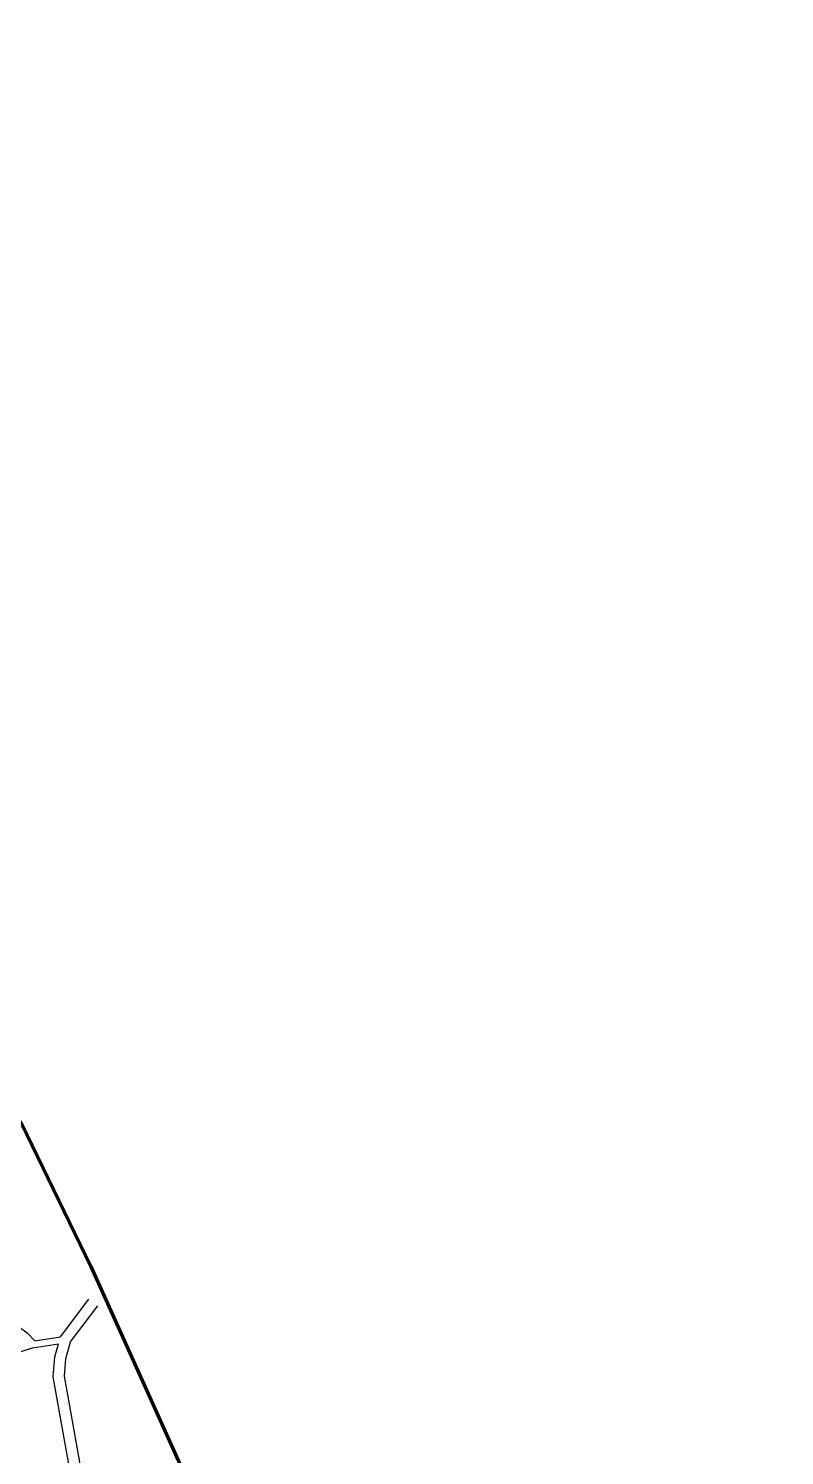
# Model space of a CAD drawing. Header units: millimetres. Extents: x 1378883 to 1389511, y 5662980 to 5673292.
# Drawn here: x 1386953 to 1387638, y 5668416 to 5669707 of the extents above; entities that cross this region are included whole.
import ezdxf

# ---------------------------------------------------------------- set-up
doc = ezdxf.new("R2010")
doc.units = ezdxf.units.MM
for name, color, linetype in [('вулиці', 7, 'Continuous'), ('КартаСкан', 252, 'Continuous'), ('межа по генплану', 7, 'Continuous')]:
    doc.layers.add(name, color=color, linetype=linetype)
picture_1 = doc.add_image_def('image1.tif', size_in_pixel=(29607, 29619))

msp = doc.modelspace()

# ---------------------------------------------------------------- linework, layer by layer
at = {"layer": 'вулиці', "color": 7}
for points in [[(1386756.5, 5668678.3), (1386800.3, 5668637.2), (1386877.2, 5668577.7), (1386918.9, 5668551.3), (1386951.8, 5668527.1), (1386958.8, 5668520)], [(1386982, 5668523.4), (1387007.8, 5668557.6)], [(1387022.7, 5668305.7), (1387017, 5668312.1), (1386985.6, 5668487.9), (1386986.9, 5668503.7), (1386991.1, 5668518.9), (1387015.8, 5668551.5)], [(1386958.8, 5668520), (1386982, 5668523.4)], [(1386807.8, 5668460.1), (1386833, 5668475.8), (1386873.3, 5668486.5), (1386932.7, 5668506.1), (1386956.6, 5668513.7), (1386980.2, 5668517.1)], [(1387004.5, 5668297.5), (1387007.6, 5668307.6), (1386975.5, 5668487.5), (1386977, 5668505.5), (1386980.2, 5668517.1)]]:
    msp.add_lwpolyline(points, dxfattribs=at)
at = {"layer": 'межа по генплану', "color": 5, "lineweight": 70}
msp.add_lwpolyline([(1386237.9, 5669753), (1386569.4, 5669642.7), (1386635.6, 5669629.2), (1386690.6, 5669616.9), (1386787.5, 5669573.6), (1386826.1, 5669553.1), (1386812.1, 5669395.8), (1386807.7, 5669360.4), (1386837.3, 5669329.5), (1386839.7, 5669239.4), (1386805.9, 5669069.8), (1386788.5, 5668973.8), (1386804.3, 5668937.1), (1386946.8, 5668716.7), (1387009.6, 5668587.2), (1387122.9, 5668335.4), (1387202.2, 5668295.6), (1387316.8, 5668238), (1387409.5, 5668191.4), (1387569.6, 5667964.8), (1387662.3, 5667812.3)], dxfattribs=at)
msp.add_lwpolyline([(1386237.9, 5669753), (1386569.4, 5669642.7), (1386635.6, 5669629.2), (1386690.6, 5669616.9), (1386787.5, 5669573.6), (1386826.1, 5669553.1), (1386812.1, 5669395.8), (1386807.7, 5669360.4), (1386837.3, 5669329.5), (1386839.7, 5669239.4), (1386805.9, 5669069.8), (1386788.5, 5668973.8), (1386804.3, 5668937.1), (1386946.8, 5668716.7), (1387009.6, 5668587.2), (1387122.9, 5668335.4), (1387202.2, 5668295.6), (1387316.8, 5668238), (1387409.5, 5668191.4), (1387569.6, 5667964.8), (1387662.3, 5667812.3)], dxfattribs=at)
at = {"layer": 'межа по генплану', "color": 3, "lineweight": 70}
msp.add_lwpolyline([(1386237.9, 5669753), (1386569.4, 5669642.7), (1386635.6, 5669629.2), (1386690.6, 5669616.9), (1386787.5, 5669573.6), (1386826.1, 5669553.1), (1386812.1, 5669395.8), (1386807.7, 5669360.4), (1386837.3, 5669329.5), (1386839.7, 5669239.4), (1386805.9, 5669069.8), (1386788.5, 5668973.8), (1386804.3, 5668937.1), (1386946.8, 5668716.7), (1387009.6, 5668587.2), (1387122.9, 5668335.4), (1387202.2, 5668295.6), (1387316.8, 5668238), (1387409.5, 5668191.4), (1387569.6, 5667964.8), (1387662.3, 5667812.3)], dxfattribs=at)
msp.add_lwpolyline([(1386237.9, 5669753), (1386569.4, 5669642.7), (1386635.6, 5669629.2), (1386690.6, 5669616.9), (1386787.5, 5669573.6), (1386826.1, 5669553.1), (1386812.1, 5669395.8), (1386807.7, 5669360.4), (1386837.3, 5669329.5), (1386839.7, 5669239.4), (1386805.9, 5669069.8), (1386788.5, 5668973.8), (1386804.3, 5668937.1), (1386946.8, 5668716.7), (1387009.6, 5668587.2), (1387122.9, 5668335.4), (1387202.2, 5668295.6), (1387316.8, 5668238), (1387409.5, 5668191.4), (1387569.6, 5667964.8), (1387662.3, 5667812.3)], dxfattribs=at)
at = {"layer": 'межа по генплану', "color": 2, "lineweight": 70}
msp.add_lwpolyline([(1386237.9, 5669753), (1386569.4, 5669642.7), (1386635.6, 5669629.2), (1386690.6, 5669616.9), (1386787.5, 5669573.6), (1386826.1, 5669553.1), (1386812.1, 5669395.8), (1386807.7, 5669360.4), (1386837.3, 5669329.5), (1386839.7, 5669239.4), (1386805.9, 5669069.8), (1386788.5, 5668973.8), (1386804.3, 5668937.1), (1386946.8, 5668716.7), (1387009.6, 5668587.2), (1387122.9, 5668335.4), (1387202.2, 5668295.6), (1387316.8, 5668238), (1387409.5, 5668191.4), (1387569.6, 5667964.8), (1387662.3, 5667812.3)], dxfattribs=at)

# ---------------------------------------------------------------- pictures from other files: only their frames are drawn
at = {"layer": 'КартаСкан'}
image = msp.add_image(picture_1, insert=(1378952, 5663192.3), size_in_units=(10026.9, 10031), rotation=0.39543, dxfattribs=at)
image.dxf.flags = 15

doc.saveas('drawing.dxf')
